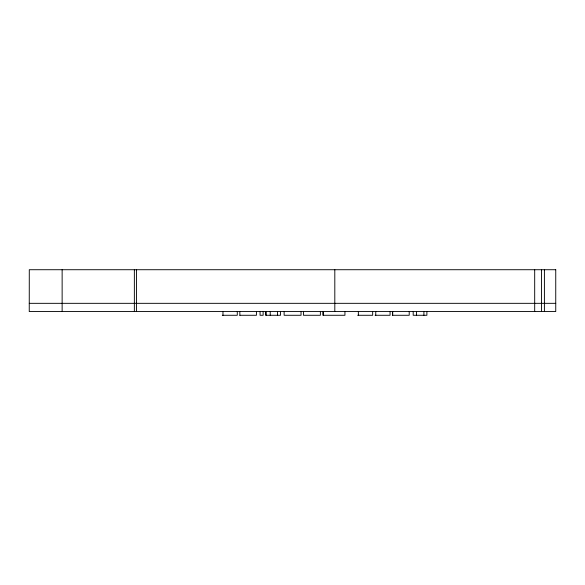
<?xml version="1.0" encoding="UTF-8"?>
<svg xmlns="http://www.w3.org/2000/svg" width="585" height="585" viewBox="0 0 585 585"><rect width="100%" height="100%" fill="white"/><g stroke="black" fill="none" stroke-linecap="round" stroke-linejoin="round"><path stroke-width="0.88" d="M29.287 303.33L555.743 303.33M222.307 315.278L237.276 315.278L237.276 311.542M239.799 315.278L256.42 315.278L256.427 311.542M357.691 315.278L372.667 315.278L372.667 311.542M375.095 315.278L390.063 315.278L390.063 311.542M544.408 269.722L544.408 311.542M541.556 269.722L541.556 311.542M534.69 269.722L534.69 311.542M426.889 311.542L426.889 315.278L413.193 315.278L413.193 311.542M423.913 311.542L423.913 315.278M416.491 311.542L416.491 315.278M409.215 311.542L409.215 315.278L392.593 315.278L392.601 311.542M392.681 311.542L392.681 315.278M375.76 311.542L375.76 315.278M358.356 311.542L358.356 315.278M344.938 311.542L344.938 315.278L322.913 315.278L322.913 311.542M334.81 269.722L334.81 311.542M323.337 311.542L323.337 315.278M320.383 311.542L320.383 315.278L303.483 315.278L303.476 311.542M301.034 311.542L301.034 315.278L284.135 315.278L284.127 311.542M280.522 311.542L280.522 315.278L265.568 315.278L265.568 311.542M277.465 311.542L277.465 315.278M270.226 311.542L270.226 315.278M266.263 311.542L266.263 315.278M263.126 311.542L263.126 315.278L260.062 315.278L260.062 311.542M239.813 311.542L239.894 315.278M222.973 311.542L222.973 315.278M136.517 269.722L136.517 311.542M134.36 269.722L134.36 311.542M62.134 269.722L62.134 311.542M555.743 269.722L29.287 269.722L29.25 311.542L555.743 311.542L555.75 269.722"/></g></svg>
